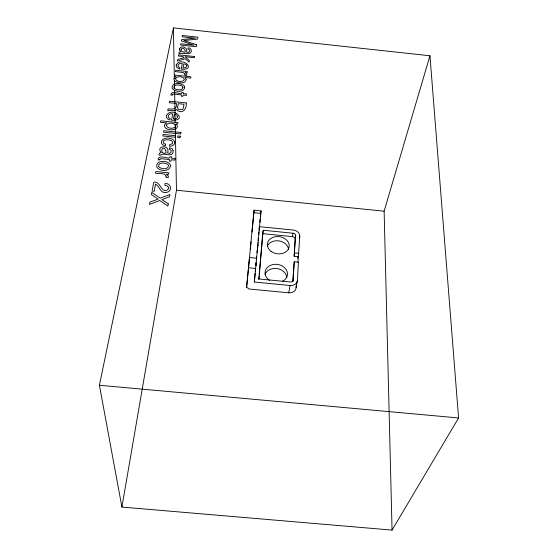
<?xml version="1.0" encoding="UTF-8"?>
<svg xmlns="http://www.w3.org/2000/svg" width="558" height="558" viewBox="0 0 558 558"><rect width="100%" height="100%" fill="white"/><g stroke="black" fill="none" stroke-linecap="round" stroke-linejoin="round"><path stroke-width="0.84" d="M251.937 232.1L254.085 210.199L261.067 210.903L254.343 282.041L290.021 285.494A7.128 5.768 9.7 0 0 297.442 280.381L298.397 262.211L294.219 261.8L292.72 281.427M297.979 262.323L299.779 236.013A6.849 5.329 9.2 0 0 293.285 230.036L259.337 226.66L259.184 228.389M254.085 210.213L246.615 287.224L249.084 288.981L288.765 292.804A7.045 5.733 9.7 0 0 296.103 287.719L296.242 285.124M297.679 258.298L297.77 256.568M298.272 256.694L294.15 256.289L295.677 235.33A2.734 2.127 9.2 0 0 293.445 233.272L263.146 230.238L258.933 278.972L290.592 282.02A2.846 2.302 9.7 0 0 293.145 280.269L294.219 261.8M294.15 256.289L295.112 238.719A2.72 2.12 9.2 0 0 292.894 236.669L262.748 233.656L259.219 274.466M258.096 242.451L258.054 242.988M258.766 279.677L259.072 276.203M254.343 282.041L255.125 273.392M255.278 271.655L255.592 268.196M255.829 265.601L256.136 262.141M256.373 259.54L256.603 256.945M256.994 252.621L257.231 250.026M257.545 246.559L257.775 243.965M258.089 240.505L258.326 237.91M258.64 234.444L258.87 231.849M259.184 229.75L259.407 227.504L259.177 229.952M250.263 249.6L251.03 241.754M257.503 248.017L257.817 244.795M256.038 264.638C255.71 268.412 256.429 260.523 256.101 264.304M257.901 244.718L257.58 247.975M246.615 287.224L249.44 258.319M252.279 228.752L252.383 227.692M259.791 222.509L260.154 219.189M260.328 217.529L260.781 213.386M260.872 212.556L261.074 210.917M262.748 233.656L263.048 231.089M292.413 236.599L292.964 233.195M295.119 239.103L295.691 235.713M121.916 507.069L99.415 385.257L173.412 27.9L429.953 55.772L458.585 417.956L392.058 530.1L121.916 507.069L176.468 190.236L175.226 124.26M288.765 292.804L290.021 285.494M299.339 238.538L299.779 236.013M292.915 281.497L293.201 279.858M296.103 287.719L297.442 280.381M392.058 530.1L384.127 211.175L429.953 55.772M99.415 385.257L458.585 417.956M248.526 267.763L255.836 268.482M294.722 252.934L298.865 253.339M249.517 257.524L256.847 258.235M176.468 190.236L384.127 211.175M253.848 212.675L260.879 213.372M173.412 27.9L174.361 78.253M174.41 80.854L174.556 88.666M174.591 90.403L175.191 122.523M265.029 274.285A11.195 9.054 8.3 0 1 277.005 268.551A11.195 9.054 8.3 0 1 286.812 277.486M267.338 246.224A10.916 8.614 8.1 0 1 279.07 240.896A10.916 8.614 8.1 0 1 288.556 249.496M269.716 280.479A11.272 9.081 8.3 0 1 268.077 266.773A11.272 9.081 8.3 0 1 284.929 268.035A11.272 9.081 8.3 0 1 282.264 281.42M173.05 150.388C174.054 158.897 162.545 151.811 160.627 155.18L159.037 155.019L159.03 153.931L160.048 152.857L161.276 152.711C155.026 145.401 170.706 144.117 167.588 152.948L169.73 153.401L170.95 152.404L171.201 150.444L169.241 149.181L169.506 147.758L172.101 148.665L173.05 150.388M165.747 150.514L166.089 153.122C158.326 154.678 162.797 143.441 165.747 150.514M181.008 49.362C180.701 51.629 183.429 52.208 185.144 52.166C185.688 49.669 182.926 46.398 181.008 49.362M186.135 79.299C185.772 86.671 167.909 81.28 175.979 76.453L174.473 76.293L174.71 75.079L190.906 76.802L190.676 78.085L184.817 77.457L186.135 79.299M177.653 107.255L177.967 109.054L178.776 109.626L182.278 109.64L183.101 108.761L183.994 104.276L178.316 103.676L177.653 107.255M179.425 48.895L179.69 50.527L180.813 51.768L179.104 52.187L178.846 53.617C181.678 52.543 186.023 54.286 189.699 53.463C192.601 52.068 191.366 47.521 188.123 47.842L187.906 48.999L189.692 50.053L189.497 51.643L188.416 52.438L186.491 52.04C188.339 47.458 181.127 44.793 179.425 48.895M176.251 65C175.791 67.093 177.849 68.529 179.655 68.913L179.899 67.644C175.861 66.702 179.076 62.008 182.25 63.563L181.183 69.185C197.588 70.378 181.671 55.479 176.251 65M182.961 87.292C182.431 91.289 175.993 90.04 173.88 88.059C173.001 83.888 179.613 84.663 181.873 85.932A2.748 1.855 2.2 0 1 182.961 87.292M175.414 78.657C175.993 81.998 182.891 82.556 184.377 79.648C183.826 76.16 176.893 75.637 175.414 78.657M166.347 115.632C165.817 117.871 167.923 119.531 169.897 119.949L170.169 118.533C165.928 117.487 169.276 112.367 172.694 113.985L171.508 120.242C189.204 121.009 172.178 105.364 166.347 115.632M166.347 125.243C166.975 128.835 173.301 129.051 175.561 126.91C176.663 122.697 167.686 121.763 166.347 125.243M186.86 65.823L185.779 67.63L182.996 68.02L183.798 63.765L186.142 64.665L186.86 65.823M168.53 165.691C168.118 170.211 160.927 169.102 158.667 166.703C157.635 162.057 164.805 162.524 167.372 164.115A2.978 2.169 0.3 0 1 168.537 165.691M168.586 187.614L168.139 189.413C161.088 194.561 160.934 180.945 153.806 182.124L152.055 191.115L154.154 191.324L155.542 184.161C159.776 186.121 160.313 194.038 166.472 192.364C172.596 191.889 171.292 182.585 165.077 183.582L164.77 185.249L167.254 185.891L168.586 187.614M174.724 142.137C175.003 145.003 171.892 146.524 169.409 146.147L169.681 144.675L172.429 143.699C174.026 139.702 167.309 139.374 164.819 140.051A2.623 1.869 0.7 0 0 163.368 141.146L163.215 142.569L163.696 143.28L165.761 144.271L165.482 145.75L163.389 145.08A4.373 3.118 0.7 0 1 161.639 143.511C159.895 136.438 173.266 136.473 174.724 142.137M184.719 87.264C184.077 92.97 174.759 92.119 172.157 88.352C171.118 82.424 180.115 82.689 183.408 85.165A4.959 3.348 2.2 0 1 184.719 87.264M177.542 116.455C177.625 118.568 175.086 119.112 173.433 118.931L174.326 114.202L176.795 115.178L177.542 116.455M170.441 165.635C169.988 172.08 159.511 171.578 156.784 167.072C155.522 160.481 165.342 160.16 169.053 163.194A5.378 3.92 0.3 0 1 170.441 165.635M184.949 74.2L184.789 75.093L186.874 75.316L186.93 74.144L185.11 72.533L187.132 72.749L187.355 71.508L175.651 70.259L175.393 71.563L183.289 72.54L184.949 74.2M166.131 176.202L165.935 177.311L168.251 177.542L168.335 176.105L166.34 174.159L168.586 174.389L168.865 172.868L155.87 171.543L155.563 173.147C158.556 174.333 164.749 172.192 166.131 176.202M164.484 125.243C164.226 132.309 182.11 130.718 176.077 123.848L177.716 124.022L177.974 122.614L160.746 120.821L160.46 122.265L166.779 122.927L165.419 123.667L164.484 125.243M172.422 94.979L170.804 95.083C170.811 89.81 179.069 94.323 181.671 93.493L181.873 92.391L183.519 92.565L183.317 93.66L186.658 94.016L186.414 95.397L183.066 95.048L182.829 96.346L181.176 96.171L181.413 94.874L173.58 94.044L172.68 94.246L172.422 94.979M159.874 159.776L158.144 159.909C158.04 154.092 166.94 158.779 169.792 157.984L170.023 156.735L171.773 156.917L171.55 158.165L175.121 158.528L174.835 160.104L171.264 159.741L170.992 161.227L169.227 161.046L169.499 159.56L161.129 158.702L160.167 158.939L159.874 159.776M168.279 203.796L167.881 206.035L159.79 200.489L149.453 204.423L149.907 202.087L158.158 199.129L151.378 194.575L151.811 192.357L160.223 198.181L169.939 194.491L169.527 196.8L161.911 199.597L168.279 203.796M180.29 136.215L180.018 137.728L177.632 137.484L177.904 135.971L180.29 136.215M180.945 132.511L180.687 133.99L163.55 132.211L163.843 130.732L180.945 132.511M186.205 102.937C187.216 109.445 181.427 114.969 176.377 109.494C174.236 111.928 170.65 109.396 168.132 110.742L167.756 110.7L168.125 108.782C172.603 109.277 177.186 109.842 176.44 103.481L169.311 102.728L169.611 101.193L186.205 102.937M194.449 56.518L194.233 57.725L185.061 56.742L189.364 60.522L189.064 62.147L185.27 58.785L177.444 61.073L177.758 59.441L184.042 57.718L182.759 56.498L178.427 56.03L178.665 54.823L194.449 56.518M196.535 44.793L196.193 46.726L180.576 45.038L180.827 43.747L193.975 45.198L181.378 40.922L181.636 39.59L195.244 38.16L182.187 36.779L182.438 35.51L197.888 37.184L197.546 39.095L183.91 40.525L196.535 44.793M175.582 135.727L175.303 137.24L162.824 135.95L163.117 134.436L175.582 135.727M271 251.288A10.993 8.635 8.1 0 0 289.009 247.564A10.993 8.635 8.1 0 0 274.871 236.794A10.993 8.635 8.1 0 0 271 251.288"/></g></svg>
